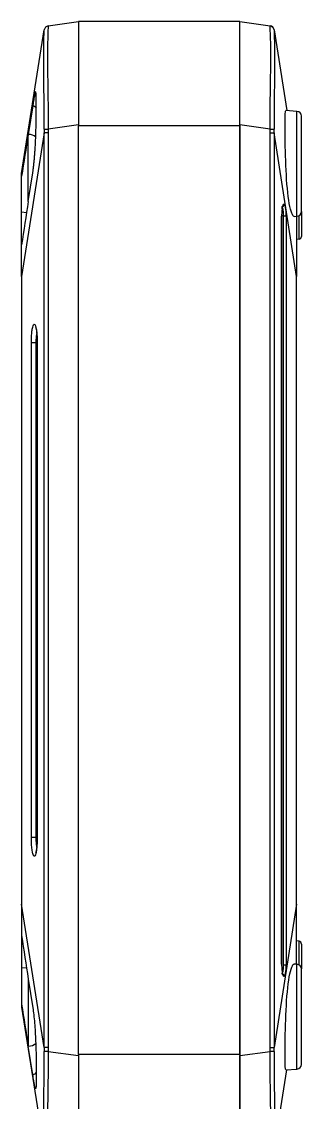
# Model space of a CAD drawing. Header units: millimetres. Extents: x 6160 to 6603, y -57 to 282.
# Drawn here: x 6402.8 to 6432.3, y 57.7 to 171.7 of the extents above; entities that cross this region are included whole.
import ezdxf

# ---------------------------------------------------------------- set-up
doc = ezdxf.new("R2010")
doc.units = ezdxf.units.MM
doc.header["$LTSCALE"] = 0.5
doc.layers.add('112', color=7, linetype='Continuous', true_color=0xffffff)

msp = doc.modelspace()

# ---------------------------------------------------------------- linework, layer by layer
at = {"layer": '112', "color": 7}
for p, q in [((6405.589, 171.279), (6408.783, 171.727)), ((6425.782, 171.727), (6408.783, 171.727)), ((6408.783, 171.727), (6408.783, 160.835)), ((6425.782, 160.728), (6425.782, 171.727)), ((6425.783, 160.836), (6425.783, 171.729)), ((6425.783, 171.729), (6428.976, 171.28)), ((6402.783, 155.718), (6405.164, 170.861)), ((6425.782, 170.727), (6425.783, 170.727)), ((6429.401, 170.862), (6430.742, 162.337)), ((6403.957, 162.849), (6403.483, 159.834)), ((6431.818, 162.261), (6430.651, 162.343)), ((6431.818, 151.196), (6431.818, 162.261)), ((6408.783, 160.835), (6405.589, 160.386)), ((6408.783, 160.835), (6408.783, 160.727)), ((6428.976, 160.387), (6425.783, 160.836)), ((6425.783, 160.836), (6425.783, 62.622)), ((6432.283, 156.729), (6432.283, 161.763)), ((6405.164, 159.987), (6402.783, 144.844)), ((6403.483, 152.763), (6403.483, 159.834)), ((6405.589, 159.987), (6405.164, 159.987)), ((6405.164, 63.471), (6405.164, 159.987)), ((6405.589, 159.987), (6405.589, 63.471)), ((6408.783, 62.73), (6408.783, 160.728)), ((6425.782, 160.728), (6408.783, 160.728)), ((6425.782, 62.73), (6425.782, 160.728)), ((6425.782, 160.728), (6425.783, 160.728)), ((6428.977, 63.47), (6428.977, 159.988)), ((6428.977, 159.988), (6429.401, 159.988)), ((6431.783, 144.845), (6429.401, 159.988)), ((6429.401, 159.988), (6429.401, 63.47)), ((6432.283, 151.695), (6432.283, 156.729)), ((6402.783, 155.413), (6402.783, 155.718)), ((6402.783, 151.623), (6402.783, 155.413)), ((6403.483, 152.763), (6403.957, 155.778)), ((6430.395, 152.463), (6430.481, 152.471)), ((6432.283, 151.695), (6432.283, 149.069)), ((6403.299, 151.558), (6402.783, 151.623)), ((6402.783, 148.167), (6402.783, 151.623)), ((6430.409, 151.243), (6430.202, 151.225)), ((6430.202, 72.256), (6430.202, 151.201)), ((6430.206, 151.201), (6430.202, 151.201)), ((6430.206, 72.256), (6430.206, 151.201)), ((6430.409, 151.243), (6430.679, 151.243)), ((6430.409, 72.215), (6430.409, 151.243)), ((6430.679, 151.243), (6430.679, 72.215)), ((6431.521, 151.176), (6431.818, 151.196)), ((6431.783, 151.194), (6431.783, 144.845)), ((6432.035, 148.773), (6432.035, 151.263)), ((6432.035, 148.773), (6431.783, 148.729)), ((6402.783, 144.844), (6402.783, 148.167)), ((6402.783, 144.844), (6402.783, 78.614)), ((6431.783, 78.613), (6431.783, 144.845)), ((6403.807, 85.629), (6403.807, 137.828)), ((6404.284, 137.828), (6403.807, 137.828)), ((6404.419, 137.828), (6404.284, 137.828)), ((6404.284, 137.828), (6404.284, 85.629)), ((6404.421, 137.828), (6404.427, 137.828)), ((6404.421, 137.828), (6404.421, 85.629)), ((6404.427, 137.828), (6404.427, 85.629)), ((6425.782, 112.979), (6425.783, 112.979)), ((6425.782, 110.479), (6425.783, 110.479)), ((6404.284, 85.629), (6403.807, 85.629)), ((6404.42, 85.629), (6404.284, 85.629)), ((6404.421, 85.629), (6404.427, 85.629)), ((6402.783, 78.614), (6402.783, 75.29)), ((6405.164, 63.471), (6402.783, 78.614)), ((6431.783, 78.613), (6429.401, 63.47)), ((6431.783, 72.264), (6431.783, 78.613)), ((6402.783, 75.29), (6402.783, 71.835)), ((6432.035, 74.684), (6431.783, 74.729)), ((6432.035, 72.194), (6432.035, 74.684)), ((6432.283, 74.389), (6432.283, 71.763)), ((6403.299, 71.899), (6402.783, 71.835)), ((6430.206, 72.256), (6430.202, 72.256)), ((6430.409, 72.215), (6430.679, 72.215)), ((6431.818, 72.261), (6431.521, 72.282)), ((6431.818, 61.196), (6431.818, 72.261)), ((6402.783, 71.835), (6402.783, 68.045)), ((6430.481, 70.987), (6430.395, 70.994)), ((6432.283, 66.729), (6432.283, 71.763)), ((6403.483, 70.695), (6403.957, 67.68)), ((6403.483, 70.695), (6403.483, 63.624)), ((6402.783, 68.045), (6402.783, 67.739)), ((6402.783, 67.739), (6405.164, 52.597)), ((6432.283, 61.695), (6432.283, 66.729)), ((6403.957, 60.609), (6403.483, 63.624)), ((6405.589, 63.471), (6405.164, 63.471)), ((6405.589, 63.072), (6408.783, 62.623)), ((6425.782, 62.73), (6408.783, 62.73)), ((6408.783, 62.73), (6408.783, 62.623)), ((6425.782, 62.73), (6425.782, 51.73)), ((6425.782, 62.73), (6425.783, 62.73)), ((6425.783, 62.622), (6428.976, 63.071)), ((6428.977, 63.47), (6429.401, 63.47)), ((6408.783, 62.623), (6408.783, 51.73)), ((6425.783, 51.729), (6425.783, 62.622)), ((6429.401, 52.595), (6430.742, 61.121)), ((6430.65, 61.115), (6431.818, 61.196))]:
    msp.add_line(p, q, dxfattribs=at)
for centre, radius, start, end in [((6405.658, 170.783), 0.5, 98, 171.06269), ((6431.783, 161.763), 0.5, 0, 86), ((6431.783, 151.695), 0.5, 274, 0), ((6431.983, 149.069), 0.3, 280, 0), ((6431.983, 74.389), 0.3, 0, 80), ((6431.783, 71.763), 0.5, 0, 86), ((6431.783, 61.695), 0.5, 274, 0)]:
    msp.add_arc(centre, radius, start, end, dxfattribs=at)
at = {"layer": '112', "color": 7, "extrusion": (0, 0, -1)}
msp.add_arc((-6428.908, 170.785), 0.5, 98, 171.06269, dxfattribs=at)
at = {"layer": '112', "color": 7}
for centre, major_axis, ratio, start_param, end_param in [((6405.659, 170.783), (-0.07, 0.495), 0.9999954, 0, 1.2780573), ((6428.907, 170.785), (0.07, 0.495), 0.9999954, 5.005128, 6.2831866), ((6477.594, 180.893), (-72.43, -10.033), 0.0045995, 6.2817946, 6.2858808), ((6356.948, 180.898), (-72.454, 10.036), 0.0045988, 3.1388976, 3.1429832), ((6403.483, 162.265), (1, 0), 0.6634929, 0.5272652, 1.0768075), ((6431.8, -109.736), (-390.677, -2513.269), 0.0274267, 4.6091878, 4.6109569), ((6403.483, 159.127), (1, 0), 0.7071068, 0.6464316, 1.5707963), ((6477.605, 180.895), (-28.352, -98.397), 0.6774835, 5.1111929, 5.1152788), ((6405.659, 160.386), (0.5, -0.002), 0.0004225, 3.2947046, 4.5727633), ((6477.53, 180.894), (-28.169, -98.076), 0.6749559, 5.1106195, 5.1147056), ((6428.907, 160.387), (-0.5, -0.002), 0.0004225, 1.710422, 2.9884807), ((6357.046, 180.892), (-28.16, 98.071), 0.6749184, 4.3101488, 4.3142352), ((6356.942, 180.902), (-28.367, 98.409), 0.6775381, 4.3093868, 4.3134722), ((6431.836, -110.076), (-391.344, -2612.343), 0.0254767, 4.6154216, 4.6171895), ((6430.397, 151.209), (-0.001, -1.255), 0.1551275, 3.1553122, 4.7185123), ((6430.184, 152.471), (0.026, -0.299), 0.9877677, 0, 1.484592), ((6430.183, 151.216), (-0.034, -0.956), 0.2354319, 1.6075018, 3.1707019), ((6430.099, 152.463), (0.026, -0.299), 0.9877677, 0.7584645, 1.484592), ((6430.479, 151.216), (-0.004, -1.255), 0.1593856, 1.5929021, 3.1561022), ((6431.805, 333.253), (-391.138, 2610.924), 0.0254633, 1.6659438, 1.6677128), ((6430.397, 72.249), (-0.001, 1.255), 0.1551275, 1.564673, 3.1278731), ((6430.183, 72.242), (-0.034, 0.956), 0.2354319, 3.1124834, 4.6756836), ((6430.479, 72.242), (-0.004, 1.255), 0.1593856, 3.1270831, 4.6902832), ((6430.184, 70.987), (-0.026, -0.299), 0.9877677, 1.6570006, 3.1415927), ((6430.099, 70.994), (-0.026, -0.299), 0.9877677, 1.6570006, 2.6632748), ((6431.952, 334.611), (-391.685, 2520.001), 0.0274978, 1.6725, 1.6742645), ((6403.483, 64.331), (1, 0), 0.7071068, 4.712389, 5.6367537), ((6477.596, 42.565), (-28.344, 98.391), 0.6774515, 1.1679721, 1.1720583), ((6405.659, 63.072), (0.5, 0.002), 0.0004225, 1.710422, 2.9884807), ((6477.539, 42.561), (-28.177, 98.082), 0.6749879, 1.1684145, 1.1725003), ((6357.026, 42.56), (-28.176, -98.083), 0.6749825, 1.9690811, 1.973167), ((6428.907, 63.071), (0.5, -0.002), 0.0004225, 0.1531119, 1.4311706), ((6356.946, 42.557), (-28.363, -98.407), 0.6775241, 1.969684, 1.9737695), ((6403.483, 61.193), (1, 0), 0.6634929, 5.2063779, 5.7559202)]:
    msp.add_ellipse(centre, major_axis=major_axis, ratio=ratio, start_param=start_param, end_param=end_param, dxfattribs=at)
for points, knots in [([(6405.589, 171.279), (6405.58, 171.277), (6405.508, 170.094), (6405.509, 166.083), (6405.58, 163.262), (6405.589, 160.386)], [0, 0, 0, 0, 0.5, 0.5, 1, 1, 1, 1]), ([(6428.976, 160.387), (6428.986, 163.263), (6429.057, 166.086), (6429.057, 170.097), (6428.986, 171.279), (6428.976, 171.28)], [0, 0, 0, 0, 0.5, 0.5, 1, 1, 1, 1]), ([(6405.165, 160.387), (6405.172, 163.15), (6405.109, 165.854), (6405.109, 169.707), (6405.172, 170.851), (6405.165, 170.86)], [0, 0, 0, 0, 0.5, 0.5, 1, 1, 1, 1]), ([(6429.401, 170.861), (6429.394, 170.853), (6429.457, 169.71), (6429.457, 165.858), (6429.394, 163.151), (6429.401, 160.389)], [0, 0, 0, 0, 0.5, 0.5, 1, 1, 1, 1]), ([(6403.957, 155.778), (6403.976, 155.898), (6403.994, 156.023), (6404.029, 156.285), (6404.046, 156.421), (6404.064, 156.58), (6404.066, 156.598), (6404.07, 156.634), (6404.072, 156.652), (6404.078, 156.706), (6404.082, 156.742), (6404.093, 156.851), (6404.1, 156.925), (6404.122, 157.148), (6404.135, 157.299), (6404.161, 157.608), (6404.173, 157.765), (6404.186, 157.965), (6404.189, 158.005), (6404.193, 158.066), (6404.195, 158.086), (6404.197, 158.127), (6404.199, 158.147), (6404.205, 158.248), (6404.21, 158.33), (6404.224, 158.574), (6404.233, 158.736), (6404.249, 159.062), (6404.257, 159.225), (6404.267, 159.469), (6404.27, 159.551), (6404.274, 159.653), (6404.275, 159.674), (6404.276, 159.714), (6404.277, 159.735), (6404.279, 159.796), (6404.281, 159.837), (6404.288, 160.039), (6404.293, 160.199), (6404.301, 160.513), (6404.305, 160.668), (6404.312, 160.974), (6404.315, 161.125), (6404.321, 161.422), (6404.323, 161.566), (6404.327, 161.846), (6404.328, 161.982), (6404.331, 162.245), (6404.332, 162.372), (6404.333, 162.526), (6404.333, 162.557), (6404.333, 162.602), (6404.333, 162.617), (6404.333, 162.647), (6404.333, 162.662), (6404.333, 162.736), (6404.333, 162.794), (6404.333, 162.963), (6404.333, 163.069), (6404.332, 163.271), (6404.331, 163.366), (6404.329, 163.5), (6404.328, 163.543), (6404.327, 163.595), (6404.327, 163.606), (6404.327, 163.626), (6404.327, 163.636), (6404.326, 163.667), (6404.325, 163.686), (6404.323, 163.782), (6404.321, 163.851), (6404.315, 163.976), (6404.312, 164.032), (6404.307, 164.104), (6404.305, 164.127), (6404.302, 164.158), (6404.301, 164.168), (6404.3, 164.182), (6404.299, 164.186), (6404.298, 164.195), (6404.297, 164.2), (6404.292, 164.238), (6404.287, 164.264), (6404.276, 164.3), (6404.27, 164.31), (6404.257, 164.315), (6404.249, 164.31), (6404.239, 164.293), (6404.237, 164.288), (6404.233, 164.28), (6404.231, 164.275), (6404.224, 164.258), (6404.219, 164.245), (6404.205, 164.2), (6404.195, 164.163), (6404.173, 164.071), (6404.161, 164.017), (6404.142, 163.924), (6404.135, 163.891), (6404.127, 163.847), (6404.125, 163.838), (6404.121, 163.82), (6404.12, 163.811), (6404.114, 163.783), (6404.111, 163.764), (6404.093, 163.666), (6404.078, 163.581), (6404.046, 163.396), (6404.029, 163.297), (6403.994, 163.084), (6403.976, 162.97), (6403.957, 162.849)], [0, 0, 0, 0, 0.03125, 0.03125, 0.0625, 0.0625, 0.0664063, 0.0664063, 0.0703125, 0.0703125, 0.078125, 0.078125, 0.09375, 0.09375, 0.125, 0.125, 0.15625, 0.15625, 0.1640625, 0.1640625, 0.1679687, 0.1679687, 0.171875, 0.171875, 0.1875, 0.1875, 0.21875, 0.21875, 0.25, 0.25, 0.265625, 0.265625, 0.2695312, 0.2695312, 0.2734375, 0.2734375, 0.28125, 0.28125, 0.3125, 0.3125, 0.34375, 0.34375, 0.375, 0.375, 0.40625, 0.40625, 0.4375, 0.4375, 0.46875, 0.46875, 0.4765625, 0.4765625, 0.4804688, 0.4804688, 0.484375, 0.484375, 0.5, 0.5, 0.53125, 0.53125, 0.5625, 0.5625, 0.578125, 0.578125, 0.5820312, 0.5820312, 0.5859375, 0.5859375, 0.59375, 0.59375, 0.625, 0.625, 0.65625, 0.65625, 0.671875, 0.671875, 0.6796875, 0.6796875, 0.6835937, 0.6835937, 0.6875, 0.6875, 0.71875, 0.71875, 0.75, 0.75, 0.78125, 0.78125, 0.7890625, 0.7890625, 0.796875, 0.796875, 0.8125, 0.8125, 0.84375, 0.84375, 0.875, 0.875, 0.890625, 0.890625, 0.8945313, 0.8945313, 0.8984375, 0.8984375, 0.90625, 0.90625, 0.9375, 0.9375, 0.96875, 0.96875, 1, 1, 1, 1]), ([(6431.521, 151.178), (6431.482, 151.174), (6431.441, 151.199), (6431.224, 151.483), (6431.038, 152.201), (6430.761, 154.335), (6430.675, 155.704), (6430.582, 158.423), (6430.57, 159.746), (6430.57, 161.663), (6430.582, 162.258), (6430.632, 162.341), (6430.636, 162.345), (6430.641, 162.343)], [0, 0, 0, 0, 0.0565601, 0.0565601, 0.2876536, 0.2876536, 0.5187471, 0.5187471, 0.7498406, 0.7498406, 0.9809341, 0.9809341, 1, 1, 1, 1]), ([(6430.25, 151.959), (6430.257, 152.022), (6430.273, 152.143), (6430.3, 152.246), (6430.31, 152.269), (6430.312, 152.273), (6430.315, 152.276)], [0, 0, 0, 0, 0.3342683, 0.749492, 0.9975244, 1, 1, 1, 1]), ([(6403.807, 137.828), (6403.807, 138.047), (6403.813, 138.269), (6403.825, 138.476), (6403.836, 138.682), (6403.853, 138.879), (6403.874, 139.051), (6403.896, 139.224), (6403.922, 139.376), (6403.952, 139.493), (6403.98, 139.608), (6404.013, 139.694), (6404.046, 139.745)], [0, 0, 0, 0, 0.10609943, 0.10609943, 0.10609943, 0.21205461, 0.21205461, 0.21205461, 0.31962439, 0.31962439, 0.31962439, 0.42546944, 0.42546944, 0.42546944, 0.42546944]), ([(6404.046, 139.745), (6404.08, 139.798), (6404.117, 139.812), (6404.152, 139.786), (6404.186, 139.761), (6404.22, 139.698), (6404.252, 139.603), (6404.284, 139.505), (6404.313, 139.371), (6404.338, 139.209), (6404.363, 139.051), (6404.383, 138.863), (6404.398, 138.662), (6404.412, 138.463), (6404.422, 138.245), (6404.426, 138.026), (6404.427, 137.961), (6404.427, 137.894), (6404.427, 137.828)], [0.42546944, 0.42546944, 0.42546944, 0.42546944, 0.5361402, 0.5361402, 0.5361402, 0.64380515, 0.64380515, 0.64380515, 0.75414671, 0.75414671, 0.75414671, 0.8618731, 0.8618731, 0.8618731, 0.9684106, 0.9684106, 0.9684106, 1, 1, 1, 1]), ([(6404.256, 139.485), (6404.258, 139.481), (6404.26, 139.477), (6404.281, 139.419), (6404.327, 139.228), (6404.377, 138.863), (6404.416, 138.335), (6404.421, 137.906), (6404.421, 137.677), (6404.421, 137.656)], [0, 0, 0, 0, 0.0339544, 0.1376779, 0.291362, 0.4994954, 0.7291484, 0.9740717, 1, 1, 1, 1]), ([(6404.351, 138.743), (6404.329, 138.615), (6404.313, 138.467), (6404.301, 138.312), (6404.29, 138.158), (6404.284, 137.992), (6404.284, 137.835)], [0.13157922, 0.13157922, 0.13157922, 0.13157922, 0.56679951, 0.56679951, 0.56679951, 0.99994781, 0.99994781, 0.99994781, 0.99994781]), ([(6404.189, 83.713), (6404.154, 83.66), (6404.118, 83.645), (6404.083, 83.671), (6404.048, 83.696), (6404.014, 83.76), (6403.983, 83.855), (6403.951, 83.953), (6403.921, 84.087), (6403.896, 84.248), (6403.872, 84.406), (6403.851, 84.594), (6403.837, 84.795), (6403.822, 84.994), (6403.812, 85.212), (6403.809, 85.431), (6403.808, 85.497), (6403.807, 85.563), (6403.807, 85.629)], [0.42542812, 0.42542812, 0.42542812, 0.42542812, 0.53609763, 0.53609763, 0.53609763, 0.64376506, 0.64376506, 0.64376506, 0.75410311, 0.75410311, 0.75410311, 0.86183358, 0.86183358, 0.86183358, 0.96836853, 0.96836853, 0.96836853, 1, 1, 1, 1]), ([(6404.42, 85.63), (6404.42, 85.448), (6404.413, 85.075), (6404.374, 84.559), (6404.318, 84.183), (6404.272, 84.007), (6404.254, 83.968), (6404.257, 83.975)], [0, 0, 0, 0, 0.2224313, 0.4828974, 0.7134643, 0.900715, 1, 1, 1, 1]), ([(6404.427, 85.629), (6404.427, 85.41), (6404.421, 85.188), (6404.41, 84.982), (6404.398, 84.775), (6404.382, 84.579), (6404.36, 84.407), (6404.339, 84.234), (6404.312, 84.082), (6404.283, 83.965)], [0, 0, 0, 0, 0.10607863, 0.10607863, 0.10607863, 0.21201314, 0.21201314, 0.21201314, 0.31958334, 0.31958334, 0.31958334, 0.31958334]), ([(6430.641, 61.115), (6430.636, 61.113), (6430.632, 61.117), (6430.582, 61.201), (6430.57, 61.798), (6430.57, 63.716), (6430.582, 65.04), (6430.675, 67.756), (6430.761, 69.126), (6431.038, 71.258), (6431.224, 71.976), (6431.441, 72.259), (6431.482, 72.284), (6431.521, 72.28)], [0, 0, 0, 0, 0.0194356, 0.0194356, 0.2504625, 0.2504625, 0.4814893, 0.4814893, 0.7125162, 0.7125162, 0.943543, 0.943543, 1, 1, 1, 1]), ([(6403.957, 67.68), (6403.992, 67.437), (6404.062, 66.949), (6404.146, 66.075), (6404.213, 65.133), (6404.263, 64.152), (6404.297, 63.169), (6404.319, 62.223), (6404.331, 61.352), (6404.335, 60.587), (6404.331, 59.961), (6404.319, 59.495), (6404.297, 59.209), (6404.263, 59.112), (6404.213, 59.209), (6404.146, 59.498), (6404.062, 59.955), (6403.992, 60.39), (6403.957, 60.609)], [0, 0, 0, 0, 0.0624416, 0.1250555, 0.1873426, 0.2499953, 0.3123248, 0.3748843, 0.4374188, 0.4997721, 0.5624217, 0.6247113, 0.6873354, 0.7497595, 0.812218, 0.8748285, 0.9371297, 1, 1, 1, 1]), ([(6405.165, 52.598), (6405.172, 52.607), (6405.109, 53.749), (6405.109, 57.601), (6405.172, 60.308), (6405.165, 63.07)], [0, 0, 0, 0, 0.5, 0.5, 1, 1, 1, 1]), ([(6405.589, 63.072), (6405.58, 60.195), (6405.508, 57.373), (6405.509, 53.362), (6405.58, 52.18), (6405.589, 52.179)], [0, 0, 0, 0, 0.5, 0.5, 1, 1, 1, 1]), ([(6428.976, 52.178), (6428.986, 52.179), (6429.057, 53.362), (6429.057, 57.373), (6428.986, 60.194), (6428.976, 63.071)], [0, 0, 0, 0, 0.5, 0.5, 1, 1, 1, 1]), ([(6429.401, 63.069), (6429.394, 60.307), (6429.457, 57.602), (6429.457, 53.749), (6429.394, 52.605), (6429.401, 52.597)], [0, 0, 0, 0, 0.5, 0.5, 1, 1, 1, 1])]:
    msp.add_open_spline(points, degree=3, knots=knots, dxfattribs=at)
for points, degree in [([(6404.371, 138.854), (6404.364, 138.819), (6404.357, 138.782), (6404.351, 138.743)], 3), ([(6404.284, 137.835), (6404.284, 137.831), (6404.284, 137.826), (6404.284, 137.821)], 3), ([(6404.284, 85.636), (6404.284, 85.632), (6404.284, 85.627), (6404.284, 85.623)], 3), ([(6404.284, 85.623), (6404.284, 85.58), (6404.284, 85.531), (6404.285, 85.482)], 3), ([(6404.285, 85.482), (6404.289, 85.318), (6404.299, 85.155), (6404.313, 85.006)], 3), ([(6404.313, 85.006), (6404.328, 84.857), (6404.348, 84.718), (6404.372, 84.601)], 3), ([(6404.283, 83.965), (6404.254, 83.849), (6404.222, 83.763), (6404.189, 83.713)], 3), ([(6430.312, 71.185), (6430.307, 71.198), (6430.303, 71.21)], 2)]:
    msp.add_open_spline(points, degree=degree, dxfattribs=at)

doc.saveas('drawing.dxf')
